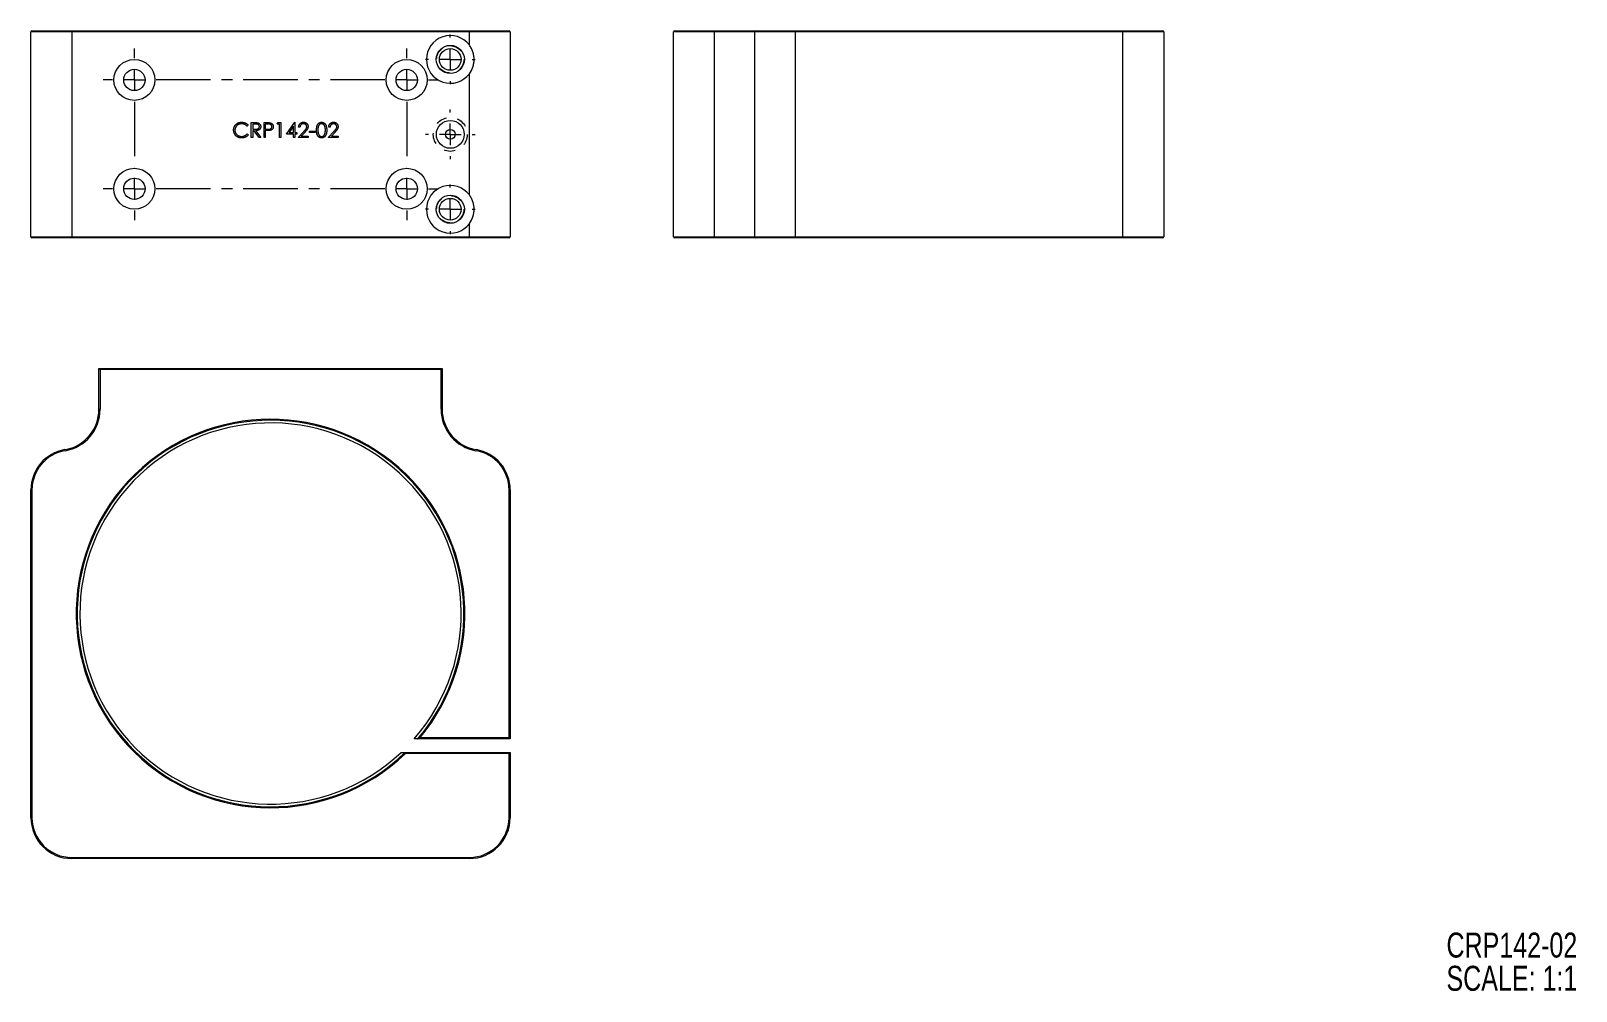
# Model space of a CAD drawing. Header units: inches. Extents: x 1.6 to 15.8, y 0.7 to 9.5.
import ezdxf

# ---------------------------------------------------------------- set-up
doc = ezdxf.new("R2010")
doc.units = ezdxf.units.IN
doc.header["$MEASUREMENT"] = 0
doc.linetypes.add('CENTERX2', pattern=[0.8, 0.5, -0.1, 0.1, -0.1])
doc.linetypes.add('HIDDEN', pattern=[0.075, 0.05, -0.025])
doc.styles.add('SLDTEXTSTYLE0', font='TXT', dxfattribs={"width": 0.75})

# ---------------------------------------------------------------- blocks, each defined once
blk = doc.blocks.new('SW_NOTE_0')
at = {"color": 0, "linetype": 'Continuous', "lineweight": 0, "char_height": 0.2292, "attachment_point": 1, "style": 'SLDTEXTSTYLE0'}
for s, insert in [('CRP142-02', (0, 0.295)), ('SCALE: 1:1', (0, -0.01))]:
    blk.add_mtext(s, dxfattribs=dict(at, insert=insert))
blk = doc.blocks.new('SW_CENTERMARKSYMBOL_0')
at = {"color": 0, "linetype": 'Continuous', "lineweight": 0}
for p, q in [((-2.5, 1.2), (-2.5, 1.2875)), ((0, 1.2), (0, 1.2875)), ((-2.7, 1), (-2.7875, 1)), ((-2.5, 1), (-2.6, 1)), ((-2.5, 1), (-2.5, 1.1)), ((-2.5, 1), (-2.5, 0.9)), ((-2.5, 1), (-2.4, 1)), ((0, 1), (-0.1, 1)), ((0, 1), (0, 1.1)), ((0, 1), (0, 0.9)), ((0, 1), (0.1, 1)), ((0.2, 1), (0.2875, 1)), ((-2.7, 0), (-2.7875, 0)), ((-2.5, 0), (-2.6, 0)), ((-2.5, 0), (-2.5, 0.1)), ((-2.5, 0), (-2.5, -0.1)), ((-2.5, 0), (-2.4, 0)), ((0, 0), (-0.1, 0)), ((0, 0), (0, 0.1)), ((0, 0), (0, -0.1)), ((0, 0), (0.1, 0)), ((0.2, 0), (0.2875, 0)), ((-2.5, -0.2), (-2.5, -0.2875)), ((0, -0.2), (0, -0.2875))]:
    blk.add_line(p, q, dxfattribs=at)
at = {"color": 0, "linetype": 'CENTERX2', "lineweight": 0}
for p, q in [((-0.2, 1), (-2.3, 1)), ((-2.5, 0.8), (-2.5, 0.2)), ((0, 0.8), (0, 0.2)), ((-0.2, 0), (-2.3, 0))]:
    blk.add_line(p, q, dxfattribs=at)
blk = doc.blocks.new('SW_CENTERMARKSYMBOL_1')
at = {"color": 0, "linetype": 'Continuous', "lineweight": 0}
for p, q in [((0, 0.2), (0, 0.2285)), ((-0.2, 0), (-0.2285, 0)), ((0, 0), (-0.1, 0)), ((0, 0), (0, 0.1)), ((0, 0), (0, -0.1)), ((0, 0), (0.1, 0)), ((0.2, 0), (0.2285, 0)), ((0, -0.2), (0, -0.2285))]:
    blk.add_line(p, q, dxfattribs=at)
blk = doc.blocks.new('SW_CENTERMARKSYMBOL_2')
at = {"color": 0, "linetype": 'Continuous', "lineweight": 0}
for p, q in [((0, 0.2), (0, 0.2285)), ((-0.2, 0), (-0.2285, 0)), ((0, 0), (-0.1, 0)), ((0, 0), (0, 0.1)), ((0, 0), (0, -0.1)), ((0, 0), (0.1, 0)), ((0.2, 0), (0.2285, 0)), ((0, -0.2), (0, -0.2285))]:
    blk.add_line(p, q, dxfattribs=at)
blk = doc.blocks.new('SW_CENTERMARKSYMBOL_3')
at = {"color": 0, "linetype": 'Continuous', "lineweight": 0}
for p, q in [((0, 0.2), (0, 0.2285)), ((-0.2, 0), (-0.2285, 0)), ((0, 0), (-0.1, 0)), ((0, 0), (0, 0.1)), ((0, 0), (0, -0.1)), ((0, 0), (0.1, 0)), ((0.2, 0), (0.2285, 0)), ((0, -0.2), (0, -0.2285))]:
    blk.add_line(p, q, dxfattribs=at)

msp = doc.modelspace()

# ---------------------------------------------------------------- linework, layer by layer
at = {"color": 7, "linetype": 'Continuous', "lineweight": 15}
for p, q in [((2, 9.49), (1.625, 9.49)), ((1.625, 7.61), (1.625, 9.49)), ((1.635, 9.5), (2, 9.5)), ((2, 9.5), (2, 9.49)), ((2, 9.5), (5.65, 9.5)), ((5.65, 9.49), (2, 9.49)), ((2, 9.49), (2, 7.61)), ((5.65, 9.5), (6.015, 9.5)), ((5.65, 9.5), (5.65, 9.49)), ((5.65, 9.369), (5.65, 9.49)), ((6.025, 9.49), (5.65, 9.49)), ((6.025, 9.49), (6.025, 7.61)), ((7.9, 9.49), (7.525, 9.49)), ((7.525, 7.61), (7.525, 9.49)), ((7.535, 9.5), (7.9, 9.5)), ((7.9, 9.49), (7.9, 9.5)), ((7.9, 9.5), (8.28, 9.5)), ((8.27, 9.49), (7.9, 9.49)), ((7.9, 7.61), (7.9, 9.49)), ((8.64, 9.49), (8.27, 9.49)), ((8.27, 7.61), (8.27, 9.49)), ((8.28, 9.5), (8.64, 9.5)), ((8.64, 9.5), (8.64, 9.49)), ((8.64, 9.5), (11.65, 9.5)), ((8.64, 9.49), (8.64, 7.61)), ((11.65, 9.49), (8.64, 9.49)), ((11.65, 9.5), (11.65, 9.49)), ((11.65, 9.5), (12.015, 9.5)), ((11.65, 7.61), (11.65, 9.49)), ((12.025, 9.49), (11.65, 9.49)), ((12.025, 9.49), (12.025, 7.61)), ((5.65, 7.994), (5.65, 9.106)), ((3.648, 8.658), (3.676, 8.658)), ((3.648, 8.52), (3.648, 8.658)), ((3.765, 8.658), (3.792, 8.658)), ((3.765, 8.52), (3.765, 8.658)), ((3.887, 8.644), (3.895, 8.658)), ((3.895, 8.658), (3.92, 8.658)), ((3.92, 8.658), (3.92, 8.52)), ((3.972, 8.552), (4.047, 8.661)), ((4.047, 8.661), (4.049, 8.661)), ((4.049, 8.661), (4.049, 8.566)), ((3.62, 8.633), (3.609, 8.624)), ((3.609, 8.554), (3.62, 8.546)), ((3.661, 8.52), (3.648, 8.52)), ((3.661, 8.644), (3.661, 8.598)), ((3.687, 8.644), (3.661, 8.644)), ((3.661, 8.598), (3.686, 8.598)), ((3.661, 8.584), (3.661, 8.52)), ((3.671, 8.584), (3.661, 8.584)), ((3.721, 8.52), (3.671, 8.584)), ((3.686, 8.584), (3.737, 8.52)), ((3.737, 8.52), (3.721, 8.52)), ((3.777, 8.52), (3.765, 8.52)), ((3.777, 8.644), (3.777, 8.598)), ((3.803, 8.644), (3.777, 8.644)), ((3.777, 8.598), (3.801, 8.598)), ((3.777, 8.584), (3.777, 8.52)), ((3.787, 8.584), (3.777, 8.584)), ((3.908, 8.644), (3.887, 8.644)), ((3.908, 8.52), (3.908, 8.644)), ((3.92, 8.52), (3.908, 8.52)), ((4.037, 8.552), (3.972, 8.552)), ((4.037, 8.626), (3.996, 8.566)), ((3.996, 8.566), (4.037, 8.566)), ((4.037, 8.566), (4.037, 8.626)), ((4.037, 8.52), (4.037, 8.552)), ((4.049, 8.52), (4.037, 8.52)), ((4.049, 8.566), (4.065, 8.566)), ((4.049, 8.552), (4.049, 8.52)), ((4.065, 8.552), (4.049, 8.552)), ((4.065, 8.566), (4.065, 8.552)), ((4.078, 8.52), (4.131, 8.577)), ((4.171, 8.52), (4.078, 8.52)), ((4.095, 8.616), (4.083, 8.616)), ((4.142, 8.571), (4.107, 8.534)), ((4.107, 8.534), (4.171, 8.534)), ((4.171, 8.534), (4.171, 8.52)), ((4.184, 8.58), (4.237, 8.58)), ((4.184, 8.566), (4.184, 8.58)), ((4.237, 8.566), (4.184, 8.566)), ((4.237, 8.58), (4.237, 8.566)), ((4.353, 8.52), (4.407, 8.577)), ((4.447, 8.52), (4.353, 8.52)), ((4.371, 8.616), (4.359, 8.616)), ((4.417, 8.571), (4.383, 8.534)), ((4.383, 8.534), (4.447, 8.534)), ((4.447, 8.534), (4.447, 8.52)), ((5.65, 7.61), (5.65, 7.731)), ((1.625, 7.61), (2, 7.61)), ((2, 7.6), (1.635, 7.6)), ((2, 7.61), (5.65, 7.61)), ((2, 7.61), (2, 7.6)), ((5.65, 7.6), (2, 7.6)), ((5.65, 7.61), (6.025, 7.61)), ((5.65, 7.61), (5.65, 7.6)), ((6.015, 7.6), (5.65, 7.6)), ((7.525, 7.61), (7.9, 7.61)), ((7.9, 7.6), (7.535, 7.6)), ((7.9, 7.61), (8.27, 7.61)), ((7.9, 7.6), (7.9, 7.61)), ((8.28, 7.6), (7.9, 7.6)), ((8.27, 7.61), (8.64, 7.61)), ((8.64, 7.6), (8.28, 7.6)), ((8.64, 7.6), (8.64, 7.61)), ((8.64, 7.61), (11.65, 7.61)), ((11.65, 7.6), (8.64, 7.6)), ((11.65, 7.6), (11.65, 7.61)), ((11.65, 7.61), (12.025, 7.61)), ((12.015, 7.6), (11.65, 7.6)), ((2.25, 6.4), (5.4, 6.4)), ((2.25, 6.4), (2.26, 6.39)), ((2.25, 6.025), (2.25, 6.4)), ((5.39, 6.39), (2.26, 6.39)), ((2.26, 6.39), (2.26, 6.025)), ((5.4, 6.4), (5.39, 6.39)), ((5.39, 6.025), (5.39, 6.39)), ((5.4, 6.4), (5.4, 6.025)), ((2.25, 6.025), (2.26, 6.025)), ((5.4, 6.025), (5.39, 6.025)), ((1.939, 5.645), (1.938, 5.655)), ((5.712, 5.655), (5.711, 5.645)), ((1.635, 5.285), (1.625, 5.285)), ((1.625, 2.275), (1.625, 5.285)), ((1.635, 5.285), (1.635, 2.275)), ((6.015, 3.01), (6.015, 5.285)), ((6.025, 5.285), (6.015, 5.285)), ((6.025, 5.285), (6.025, 3)), ((6.025, 3), (5.175, 3)), ((5.198, 3.01), (6.015, 3.01)), ((6.025, 3), (6.015, 3.01)), ((5.058, 2.875), (6.025, 2.875)), ((6.015, 2.865), (5.063, 2.865)), ((6.015, 2.865), (6.025, 2.875)), ((6.015, 2.275), (6.015, 2.865)), ((6.025, 2.875), (6.025, 2.275)), ((1.635, 2.275), (1.625, 2.275)), ((6.015, 2.275), (6.025, 2.275)), ((2, 1.91), (5.65, 1.91)), ((2, 1.91), (2, 1.9)), ((5.65, 1.9), (2, 1.9)), ((5.65, 1.91), (5.65, 1.9))]:
    msp.add_line(p, q, dxfattribs=at)
for centre, radius in [((5.475, 9.238), 0.129), ((2.575, 9.05), 0.188), ((5.075, 9.05), 0.188), ((5.475, 9.238), 0.1), ((2.575, 9.05), 0.098), ((5.075, 9.05), 0.098), ((5.475, 8.55), 0.128), ((5.475, 8.55), 0.0453), ((2.575, 8.05), 0.188), ((5.075, 8.05), 0.188), ((2.575, 8.05), 0.098), ((5.075, 8.05), 0.098), ((5.475, 7.862), 0.129), ((5.475, 7.862), 0.1)]:
    msp.add_circle(centre, radius, dxfattribs=at)
at = {"color": 7, "linetype": 'HIDDEN', "lineweight": 0}
for centre, radius in [((5.475, 9.238), 0.125), ((5.475, 8.55), 0.156), ((5.475, 7.862), 0.125)]:
    msp.add_circle(centre, radius, dxfattribs=at)
at = {"color": 7, "linetype": 'Continuous', "lineweight": 15}
for centre, radius, start, end in [((1.635, 9.49), 0.01, 90, 180), ((5.475, 9.238), 0.219, 36.8699, 323.1301), ((6.015, 9.49), 0.01, 0, 90), ((7.535, 9.49), 0.01, 90, 180), ((8.28, 9.49), 0.00993, 90.405, 180.3994), ((12.015, 9.49), 0.01, 0, 90), ((5.475, 7.862), 0.219, 36.8699, 323.1301), ((1.635, 7.61), 0.01, 180, 270), ((6.015, 7.61), 0.01, 270, 0), ((7.535, 7.61), 0.01, 180, 270), ((8.28, 7.61), 0.00993, 179.6006, 269.595), ((12.015, 7.61), 0.01, 270, 0), ((1.875, 6.025), 0.375, 279.5788, 0), ((1.875, 6.025), 0.385, 279.5788, 0), ((5.775, 6.025), 0.385, 180, 260.4212), ((5.775, 6.025), 0.375, 180, 260.4212), ((3.825, 4.15), 1.784, 320.2897, 313.9314), ((3.825, 4.15), 1.775, 319.6404, 314.0537), ((3.825, 4.15), 1.75, 318.9177, 313.2332), ((2, 5.285), 0.375, 99.5788, 180), ((2, 5.285), 0.365, 99.5788, 180), ((5.65, 5.285), 0.365, 0, 80.4212), ((5.65, 5.285), 0.375, 0, 80.4212), ((2, 2.275), 0.375, 180, 270), ((2, 2.275), 0.365, 180, 270), ((5.65, 2.275), 0.365, 270, 0), ((5.65, 2.275), 0.375, 270, 0)]:
    msp.add_arc(centre, radius, start, end, dxfattribs=at)
for points, knots in [([(5.65, 9.106), (5.664, 9.125), (5.675, 9.146), (5.686, 9.179), (5.689, 9.191), (5.693, 9.214), (5.694, 9.226), (5.694, 9.249), (5.693, 9.261), (5.689, 9.284), (5.686, 9.295), (5.679, 9.318), (5.674, 9.329), (5.663, 9.349), (5.657, 9.359), (5.65, 9.369)], [0, 0, 0, 0, 0.25, 0.25, 0.375, 0.375, 0.5, 0.5, 0.625, 0.625, 0.75, 0.75, 0.875, 0.875, 1, 1, 1, 1]), ([(3.486, 8.59), (3.486, 8.592), (3.486, 8.597), (3.487, 8.604), (3.489, 8.611), (3.491, 8.618), (3.494, 8.624), (3.498, 8.63), (3.502, 8.636), (3.507, 8.641), (3.512, 8.646), (3.518, 8.65), (3.524, 8.653), (3.531, 8.656), (3.538, 8.659), (3.545, 8.66), (3.552, 8.661), (3.557, 8.661), (3.56, 8.661)], [0, 0, 0, 0, 0.064558, 0.127014, 0.187955, 0.248014, 0.307748, 0.368235, 0.42947, 0.492743, 0.556258, 0.618217, 0.679655, 0.741246, 0.803415, 0.866815, 0.932328, 1, 1, 1, 1]), ([(3.56, 8.661), (3.562, 8.661), (3.565, 8.661), (3.569, 8.661), (3.574, 8.66), (3.578, 8.66), (3.583, 8.659), (3.587, 8.657), (3.591, 8.656), (3.595, 8.654), (3.598, 8.652), (3.602, 8.65), (3.606, 8.647), (3.609, 8.645), (3.612, 8.642), (3.615, 8.639), (3.618, 8.636), (3.619, 8.634), (3.62, 8.633)], [0, 0, 0, 0, 0.068548, 0.135683, 0.201215, 0.265682, 0.329267, 0.392395, 0.45507, 0.517127, 0.57879, 0.63974, 0.700192, 0.759806, 0.819628, 0.879355, 0.939512, 1, 1, 1, 1]), ([(3.676, 8.658), (3.678, 8.658), (3.681, 8.658), (3.686, 8.658), (3.691, 8.658), (3.695, 8.658), (3.699, 8.657), (3.702, 8.657), (3.705, 8.657), (3.706, 8.656), (3.707, 8.656)], [0, 0, 0, 0, 0.176258, 0.338434, 0.484822, 0.617158, 0.734698, 0.837385, 0.926372, 1, 1, 1, 1]), ([(3.707, 8.656), (3.708, 8.656), (3.71, 8.655), (3.713, 8.654), (3.716, 8.653), (3.718, 8.652), (3.721, 8.65), (3.723, 8.648), (3.725, 8.646), (3.727, 8.644), (3.729, 8.642), (3.731, 8.639), (3.732, 8.636), (3.733, 8.634), (3.734, 8.631), (3.735, 8.628), (3.735, 8.624), (3.735, 8.622), (3.735, 8.621)], [0, 0, 0, 0, 0.064217, 0.127064, 0.188745, 0.249132, 0.309453, 0.369827, 0.43065, 0.492352, 0.554072, 0.61569, 0.676798, 0.738439, 0.801317, 0.865185, 0.931641, 1, 1, 1, 1]), ([(3.792, 8.658), (3.794, 8.658), (3.797, 8.658), (3.803, 8.658), (3.807, 8.658), (3.811, 8.657), (3.815, 8.657), (3.818, 8.657), (3.821, 8.656), (3.823, 8.656), (3.823, 8.656)], [0, 0, 0, 0, 0.1769558, 0.3390551, 0.4863182, 0.6187809, 0.7356188, 0.8387425, 0.9264571, 1, 1, 1, 1]), ([(3.823, 8.656), (3.824, 8.656), (3.826, 8.655), (3.829, 8.654), (3.831, 8.653), (3.834, 8.651), (3.836, 8.65), (3.838, 8.648), (3.84, 8.646), (3.842, 8.644), (3.844, 8.642), (3.846, 8.639), (3.847, 8.636), (3.848, 8.634), (3.849, 8.631), (3.849, 8.628), (3.85, 8.624), (3.85, 8.622), (3.85, 8.621)], [0, 0, 0, 0, 0.062481, 0.12349, 0.183411, 0.243153, 0.302127, 0.36171, 0.421842, 0.482932, 0.544552, 0.605681, 0.66768, 0.729984, 0.794551, 0.860346, 0.928907, 1, 1, 1, 1]), ([(4.083, 8.616), (4.083, 8.617), (4.083, 8.62), (4.084, 8.625), (4.085, 8.63), (4.086, 8.634), (4.088, 8.638), (4.091, 8.642), (4.093, 8.645), (4.096, 8.649), (4.099, 8.652), (4.103, 8.654), (4.107, 8.656), (4.111, 8.658), (4.115, 8.66), (4.119, 8.661), (4.123, 8.661), (4.126, 8.661), (4.128, 8.661)], [0, 0, 0, 0, 0.068791, 0.135103, 0.198979, 0.261904, 0.323495, 0.385195, 0.446969, 0.509765, 0.572251, 0.633405, 0.693251, 0.752583, 0.812579, 0.873275, 0.93555, 1, 1, 1, 1]), ([(4.128, 8.661), (4.129, 8.661), (4.132, 8.661), (4.137, 8.661), (4.141, 8.66), (4.145, 8.659), (4.148, 8.657), (4.152, 8.655), (4.155, 8.652), (4.158, 8.649), (4.161, 8.646), (4.163, 8.643), (4.165, 8.64), (4.167, 8.636), (4.168, 8.632), (4.169, 8.629), (4.169, 8.625), (4.169, 8.622), (4.17, 8.621)], [0, 0, 0, 0, 0.0694755, 0.1365168, 0.2007888, 0.2638297, 0.325735, 0.3872907, 0.4495092, 0.5129678, 0.5762752, 0.6375801, 0.6979026, 0.7571721, 0.8165985, 0.8766532, 0.9372896, 1, 1, 1, 1]), ([(4.247, 8.589), (4.247, 8.591), (4.247, 8.595), (4.248, 8.602), (4.248, 8.608), (4.249, 8.613), (4.249, 8.618), (4.25, 8.623), (4.252, 8.627), (4.253, 8.631), (4.255, 8.635), (4.256, 8.638), (4.258, 8.641), (4.26, 8.644), (4.262, 8.647), (4.264, 8.65), (4.267, 8.652), (4.269, 8.654), (4.272, 8.656), (4.275, 8.657), (4.278, 8.659), (4.281, 8.66), (4.284, 8.66), (4.287, 8.661), (4.29, 8.661), (4.292, 8.661), (4.293, 8.661)], [0, 0, 0, 0, 0.068595, 0.133246, 0.194313, 0.251279, 0.304513, 0.354235, 0.400481, 0.443411, 0.484015, 0.523252, 0.561042, 0.5979, 0.633518, 0.668314, 0.702496, 0.736685, 0.770293, 0.803437, 0.835913, 0.86846, 0.900847, 0.933467, 0.966258, 1, 1, 1, 1]), ([(4.293, 8.661), (4.294, 8.661), (4.297, 8.661), (4.3, 8.661), (4.303, 8.66), (4.306, 8.66), (4.309, 8.659), (4.312, 8.657), (4.315, 8.656), (4.317, 8.654), (4.32, 8.652), (4.323, 8.649), (4.325, 8.647), (4.327, 8.644), (4.329, 8.641), (4.331, 8.638), (4.333, 8.634), (4.335, 8.63), (4.336, 8.626), (4.337, 8.622), (4.338, 8.617), (4.339, 8.612), (4.34, 8.607), (4.341, 8.601), (4.341, 8.595), (4.341, 8.591), (4.341, 8.589)], [0, 0, 0, 0, 0.033788, 0.067194, 0.099862, 0.132567, 0.165151, 0.197913, 0.231319, 0.265083, 0.299255, 0.334399, 0.369943, 0.406284, 0.444064, 0.482998, 0.523354, 0.565537, 0.609613, 0.656391, 0.705885, 0.758325, 0.813832, 0.872795, 0.934722, 1, 1, 1, 1]), ([(4.359, 8.616), (4.359, 8.617), (4.359, 8.62), (4.36, 8.625), (4.361, 8.63), (4.362, 8.634), (4.364, 8.638), (4.366, 8.642), (4.369, 8.645), (4.372, 8.649), (4.375, 8.652), (4.379, 8.654), (4.382, 8.656), (4.386, 8.658), (4.39, 8.66), (4.394, 8.661), (4.399, 8.661), (4.402, 8.661), (4.403, 8.661)], [0, 0, 0, 0, 0.0687908, 0.1351033, 0.1989787, 0.2619043, 0.323495, 0.3851954, 0.4469692, 0.5097648, 0.5722506, 0.6334052, 0.6932512, 0.7525832, 0.8125793, 0.8732751, 0.9355499, 1, 1, 1, 1]), ([(4.403, 8.661), (4.405, 8.661), (4.408, 8.661), (4.412, 8.661), (4.416, 8.66), (4.42, 8.659), (4.424, 8.657), (4.427, 8.655), (4.431, 8.652), (4.434, 8.649), (4.436, 8.646), (4.439, 8.643), (4.441, 8.64), (4.442, 8.636), (4.444, 8.632), (4.444, 8.629), (4.445, 8.625), (4.445, 8.622), (4.445, 8.621)], [0, 0, 0, 0, 0.069475, 0.136517, 0.200789, 0.26383, 0.325735, 0.387291, 0.449509, 0.512968, 0.576275, 0.63758, 0.697903, 0.757172, 0.816599, 0.876653, 0.93729, 1, 1, 1, 1]), ([(3.503, 8.541), (3.502, 8.542), (3.499, 8.546), (3.496, 8.551), (3.493, 8.557), (3.49, 8.563), (3.488, 8.569), (3.487, 8.576), (3.486, 8.583), (3.486, 8.587), (3.486, 8.59)], [0, 0, 0, 0, 0.124329, 0.247156, 0.36878, 0.490734, 0.613614, 0.738958, 0.867311, 1, 1, 1, 1]), ([(3.559, 8.647), (3.558, 8.647), (3.555, 8.647), (3.551, 8.647), (3.547, 8.646), (3.543, 8.645), (3.539, 8.644), (3.535, 8.643), (3.532, 8.641), (3.528, 8.64), (3.525, 8.638), (3.521, 8.635), (3.518, 8.633), (3.515, 8.63), (3.513, 8.628), (3.51, 8.625), (3.508, 8.622), (3.506, 8.619), (3.504, 8.615), (3.503, 8.612), (3.501, 8.608), (3.5, 8.605), (3.499, 8.601), (3.499, 8.597), (3.498, 8.593), (3.498, 8.59), (3.498, 8.589)], [0, 0, 0, 0, 0.043955, 0.087502, 0.130463, 0.172752, 0.215403, 0.25765, 0.300153, 0.343121, 0.385925, 0.427686, 0.468818, 0.509492, 0.549883, 0.58998, 0.630405, 0.670869, 0.711384, 0.751627, 0.791776, 0.832459, 0.873319, 0.914543, 0.956924, 1, 1, 1, 1]), ([(3.498, 8.589), (3.498, 8.587), (3.498, 8.583), (3.499, 8.577), (3.501, 8.571), (3.503, 8.566), (3.505, 8.561), (3.508, 8.556), (3.512, 8.552), (3.516, 8.547), (3.52, 8.543), (3.525, 8.54), (3.53, 8.537), (3.536, 8.535), (3.541, 8.533), (3.547, 8.532), (3.554, 8.531), (3.558, 8.531), (3.56, 8.531)], [0, 0, 0, 0, 0.064323, 0.12629, 0.186726, 0.246146, 0.305576, 0.365429, 0.426326, 0.48884, 0.551725, 0.613919, 0.675484, 0.737334, 0.800229, 0.864502, 0.931041, 1, 1, 1, 1]), ([(3.56, 8.517), (3.559, 8.517), (3.556, 8.517), (3.551, 8.517), (3.547, 8.517), (3.543, 8.518), (3.539, 8.519), (3.535, 8.52), (3.532, 8.521), (3.528, 8.523), (3.524, 8.524), (3.521, 8.526), (3.518, 8.528), (3.515, 8.53), (3.512, 8.532), (3.509, 8.535), (3.506, 8.538), (3.504, 8.54), (3.503, 8.541)], [0, 0, 0, 0, 0.069663, 0.13775, 0.203917, 0.26878, 0.332414, 0.394754, 0.45618, 0.516996, 0.577396, 0.637198, 0.696999, 0.756756, 0.816554, 0.876948, 0.938132, 1, 1, 1, 1]), ([(3.609, 8.624), (3.608, 8.625), (3.607, 8.627), (3.604, 8.63), (3.602, 8.632), (3.599, 8.634), (3.596, 8.636), (3.594, 8.638), (3.59, 8.64), (3.586, 8.642), (3.581, 8.644), (3.574, 8.646), (3.567, 8.647), (3.562, 8.647), (3.559, 8.647)], [0, 0, 0, 0, 0.063163, 0.125475, 0.187121, 0.248294, 0.309295, 0.36985, 0.430973, 0.492456, 0.616148, 0.740844, 0.868183, 1, 1, 1, 1]), ([(3.56, 8.531), (3.562, 8.531), (3.567, 8.531), (3.574, 8.532), (3.581, 8.534), (3.587, 8.536), (3.593, 8.54), (3.599, 8.544), (3.604, 8.548), (3.608, 8.552), (3.609, 8.554)], [0, 0, 0, 0, 0.128515, 0.252949, 0.374755, 0.49594, 0.617181, 0.740909, 0.867811, 1, 1, 1, 1]), ([(3.62, 8.546), (3.619, 8.544), (3.617, 8.542), (3.615, 8.539), (3.612, 8.536), (3.609, 8.533), (3.605, 8.531), (3.602, 8.528), (3.598, 8.526), (3.594, 8.524), (3.591, 8.522), (3.587, 8.521), (3.582, 8.52), (3.578, 8.518), (3.574, 8.518), (3.569, 8.517), (3.565, 8.517), (3.562, 8.517), (3.56, 8.517)], [0, 0, 0, 0, 0.061674, 0.123053, 0.183475, 0.243727, 0.304279, 0.364863, 0.425946, 0.487391, 0.54922, 0.611144, 0.673529, 0.736961, 0.800785, 0.866013, 0.932101, 1, 1, 1, 1]), ([(3.735, 8.621), (3.735, 8.619), (3.735, 8.616), (3.734, 8.61), (3.732, 8.606), (3.73, 8.601), (3.727, 8.597), (3.723, 8.594), (3.719, 8.591), (3.715, 8.588), (3.711, 8.587), (3.708, 8.586), (3.705, 8.585), (3.702, 8.585), (3.698, 8.584), (3.694, 8.584), (3.69, 8.584), (3.688, 8.584), (3.686, 8.584)], [0, 0, 0, 0, 0.07878, 0.153721, 0.226714, 0.299191, 0.37119, 0.443006, 0.516689, 0.593217, 0.633873, 0.676989, 0.7229, 0.771959, 0.824211, 0.879379, 0.937948, 1, 1, 1, 1]), ([(3.686, 8.598), (3.687, 8.598), (3.689, 8.598), (3.693, 8.598), (3.696, 8.598), (3.699, 8.598), (3.701, 8.599), (3.704, 8.599), (3.706, 8.6), (3.708, 8.6), (3.711, 8.602), (3.714, 8.603), (3.717, 8.606), (3.719, 8.608), (3.72, 8.611), (3.722, 8.614), (3.722, 8.618), (3.723, 8.62), (3.723, 8.621)], [0, 0, 0, 0, 0.071668, 0.138913, 0.201185, 0.259124, 0.312255, 0.360682, 0.405086, 0.445102, 0.518778, 0.589462, 0.658462, 0.727283, 0.796322, 0.863175, 0.930949, 1, 1, 1, 1]), ([(3.723, 8.621), (3.723, 8.622), (3.722, 8.624), (3.722, 8.628), (3.72, 8.631), (3.719, 8.634), (3.716, 8.636), (3.714, 8.638), (3.711, 8.64), (3.709, 8.641), (3.706, 8.642), (3.704, 8.642), (3.702, 8.643), (3.699, 8.643), (3.697, 8.643), (3.693, 8.644), (3.69, 8.644), (3.688, 8.644), (3.687, 8.644)], [0, 0, 0, 0, 0.068814, 0.136365, 0.204019, 0.273064, 0.342913, 0.410965, 0.479169, 0.549308, 0.587652, 0.630647, 0.678879, 0.731934, 0.791111, 0.855283, 0.925086, 1, 1, 1, 1]), ([(3.822, 8.586), (3.821, 8.586), (3.82, 8.585), (3.816, 8.585), (3.813, 8.585), (3.809, 8.584), (3.804, 8.584), (3.799, 8.584), (3.793, 8.584), (3.789, 8.584), (3.787, 8.584)], [0, 0, 0, 0, 0.075173, 0.164746, 0.268017, 0.385912, 0.517789, 0.663691, 0.824413, 1, 1, 1, 1]), ([(3.801, 8.598), (3.803, 8.598), (3.805, 8.598), (3.808, 8.598), (3.811, 8.598), (3.814, 8.598), (3.817, 8.599), (3.819, 8.599), (3.821, 8.599), (3.823, 8.6), (3.826, 8.601), (3.829, 8.603), (3.831, 8.606), (3.834, 8.608), (3.835, 8.611), (3.837, 8.614), (3.837, 8.618), (3.837, 8.62), (3.837, 8.621)], [0, 0, 0, 0, 0.0725384, 0.1400338, 0.2024957, 0.2605751, 0.3132283, 0.3615832, 0.4048784, 0.4441274, 0.5163997, 0.5865067, 0.6550854, 0.7243838, 0.7939735, 0.8616377, 0.9301109, 1, 1, 1, 1]), ([(3.837, 8.621), (3.837, 8.622), (3.837, 8.624), (3.837, 8.627), (3.835, 8.631), (3.834, 8.633), (3.831, 8.636), (3.829, 8.638), (3.826, 8.64), (3.824, 8.641), (3.822, 8.642), (3.82, 8.642), (3.817, 8.643), (3.815, 8.643), (3.812, 8.643), (3.809, 8.644), (3.806, 8.644), (3.804, 8.644), (3.803, 8.644)], [0, 0, 0, 0, 0.070044, 0.139238, 0.208197, 0.279173, 0.349987, 0.418354, 0.48761, 0.557411, 0.59533, 0.637964, 0.685913, 0.738185, 0.796103, 0.858517, 0.926658, 1, 1, 1, 1]), ([(3.85, 8.621), (3.85, 8.62), (3.85, 8.618), (3.849, 8.614), (3.849, 8.611), (3.848, 8.608), (3.847, 8.606), (3.846, 8.603), (3.844, 8.6), (3.842, 8.598), (3.841, 8.596), (3.838, 8.594), (3.836, 8.592), (3.834, 8.591), (3.831, 8.589), (3.828, 8.588), (3.825, 8.587), (3.823, 8.586), (3.822, 8.586)], [0, 0, 0, 0, 0.070119, 0.137192, 0.202016, 0.264631, 0.326117, 0.38601, 0.445812, 0.505298, 0.564633, 0.624283, 0.683902, 0.743953, 0.805388, 0.868388, 0.933084, 1, 1, 1, 1]), ([(4.127, 8.647), (4.126, 8.647), (4.124, 8.647), (4.121, 8.647), (4.118, 8.646), (4.115, 8.645), (4.112, 8.644), (4.11, 8.643), (4.107, 8.641), (4.105, 8.639), (4.103, 8.637), (4.101, 8.634), (4.1, 8.632), (4.098, 8.629), (4.097, 8.626), (4.096, 8.623), (4.096, 8.619), (4.095, 8.617), (4.095, 8.616)], [0, 0, 0, 0, 0.064439, 0.126547, 0.186887, 0.245878, 0.304041, 0.362191, 0.420976, 0.48066, 0.5406, 0.600689, 0.661936, 0.724443, 0.789038, 0.856314, 0.926352, 1, 1, 1, 1]), ([(4.157, 8.619), (4.157, 8.62), (4.157, 8.622), (4.157, 8.625), (4.156, 8.628), (4.155, 8.63), (4.154, 8.632), (4.152, 8.635), (4.151, 8.637), (4.149, 8.639), (4.146, 8.641), (4.144, 8.643), (4.141, 8.644), (4.139, 8.645), (4.136, 8.646), (4.133, 8.647), (4.13, 8.647), (4.128, 8.647), (4.127, 8.647)], [0, 0, 0, 0, 0.061965, 0.122122, 0.180988, 0.239933, 0.299906, 0.359989, 0.421776, 0.486576, 0.551535, 0.615018, 0.677259, 0.73973, 0.80305, 0.866495, 0.931973, 1, 1, 1, 1]), ([(4.131, 8.577), (4.132, 8.579), (4.135, 8.581), (4.138, 8.585), (4.142, 8.588), (4.144, 8.592), (4.147, 8.595), (4.149, 8.597), (4.151, 8.6), (4.153, 8.603), (4.154, 8.606), (4.156, 8.611), (4.157, 8.615), (4.157, 8.618), (4.157, 8.619)], [0, 0, 0, 0, 0.110803, 0.212829, 0.306101, 0.390647, 0.466924, 0.534481, 0.593587, 0.644557, 0.7362, 0.825024, 0.911986, 1, 1, 1, 1]), ([(4.17, 8.621), (4.169, 8.619), (4.169, 8.615), (4.168, 8.609), (4.166, 8.604), (4.164, 8.599), (4.162, 8.596), (4.16, 8.593), (4.158, 8.59), (4.155, 8.587), (4.152, 8.583), (4.149, 8.579), (4.145, 8.575), (4.143, 8.572), (4.142, 8.571)], [0, 0, 0, 0, 0.098702, 0.195672, 0.292422, 0.391343, 0.444462, 0.504229, 0.570352, 0.642546, 0.722288, 0.807921, 0.90047, 1, 1, 1, 1]), ([(4.293, 8.517), (4.292, 8.517), (4.29, 8.517), (4.287, 8.517), (4.284, 8.518), (4.281, 8.518), (4.278, 8.52), (4.275, 8.521), (4.272, 8.522), (4.27, 8.524), (4.267, 8.526), (4.265, 8.528), (4.262, 8.531), (4.26, 8.534), (4.258, 8.537), (4.256, 8.54), (4.255, 8.543), (4.253, 8.547), (4.252, 8.551), (4.25, 8.555), (4.25, 8.56), (4.249, 8.565), (4.248, 8.57), (4.248, 8.576), (4.247, 8.583), (4.247, 8.587), (4.247, 8.589)], [0, 0, 0, 0, 0.033787, 0.066622, 0.099285, 0.131361, 0.163585, 0.196104, 0.228902, 0.262158, 0.295991, 0.330218, 0.36506, 0.400951, 0.43762, 0.475708, 0.515381, 0.556414, 0.599765, 0.646424, 0.696431, 0.749782, 0.806573, 0.867436, 0.931887, 1, 1, 1, 1]), ([(4.294, 8.647), (4.292, 8.647), (4.289, 8.647), (4.285, 8.646), (4.28, 8.644), (4.277, 8.642), (4.274, 8.64), (4.272, 8.638), (4.271, 8.636), (4.269, 8.634), (4.268, 8.632), (4.266, 8.629), (4.265, 8.626), (4.264, 8.624), (4.263, 8.62), (4.262, 8.617), (4.261, 8.613), (4.261, 8.609), (4.26, 8.605), (4.26, 8.6), (4.26, 8.594), (4.26, 8.591), (4.26, 8.589)], [0, 0, 0, 0, 0.060387, 0.120883, 0.182755, 0.247811, 0.281299, 0.315088, 0.349702, 0.384857, 0.420966, 0.458511, 0.497175, 0.537602, 0.580503, 0.627468, 0.678388, 0.733983, 0.793747, 0.857714, 0.926698, 1, 1, 1, 1]), ([(4.26, 8.589), (4.26, 8.587), (4.26, 8.584), (4.26, 8.578), (4.26, 8.574), (4.261, 8.569), (4.261, 8.565), (4.262, 8.561), (4.263, 8.558), (4.264, 8.555), (4.265, 8.552), (4.266, 8.549), (4.268, 8.547), (4.269, 8.544), (4.271, 8.542), (4.272, 8.54), (4.274, 8.538), (4.277, 8.536), (4.28, 8.534), (4.285, 8.532), (4.289, 8.531), (4.292, 8.531), (4.294, 8.531)], [0, 0, 0, 0, 0.072951, 0.141584, 0.205926, 0.265301, 0.320597, 0.371817, 0.41879, 0.461699, 0.502134, 0.540804, 0.578181, 0.614297, 0.649678, 0.684299, 0.718359, 0.752081, 0.817652, 0.879722, 0.939966, 1, 1, 1, 1]), ([(4.341, 8.589), (4.341, 8.587), (4.341, 8.583), (4.341, 8.577), (4.34, 8.571), (4.339, 8.566), (4.339, 8.561), (4.337, 8.556), (4.336, 8.552), (4.335, 8.548), (4.333, 8.544), (4.331, 8.54), (4.329, 8.537), (4.327, 8.534), (4.325, 8.531), (4.323, 8.529), (4.32, 8.526), (4.318, 8.524), (4.315, 8.523), (4.312, 8.521), (4.309, 8.52), (4.306, 8.519), (4.303, 8.518), (4.3, 8.517), (4.297, 8.517), (4.294, 8.517), (4.293, 8.517)], [0, 0, 0, 0, 0.065063, 0.126773, 0.185516, 0.240765, 0.29298, 0.34225, 0.388919, 0.432776, 0.474628, 0.514775, 0.553606, 0.591426, 0.628028, 0.663804, 0.698984, 0.733591, 0.767628, 0.801208, 0.834264, 0.866981, 0.89972, 0.932702, 0.966176, 1, 1, 1, 1]), ([(4.329, 8.589), (4.328, 8.591), (4.328, 8.594), (4.328, 8.599), (4.328, 8.603), (4.327, 8.607), (4.327, 8.612), (4.326, 8.615), (4.325, 8.619), (4.324, 8.622), (4.323, 8.625), (4.321, 8.628), (4.32, 8.631), (4.318, 8.634), (4.317, 8.636), (4.315, 8.638), (4.313, 8.64), (4.31, 8.642), (4.307, 8.644), (4.303, 8.646), (4.298, 8.647), (4.295, 8.647), (4.294, 8.647)], [0, 0, 0, 0, 0.065681, 0.128486, 0.188175, 0.245106, 0.299448, 0.350823, 0.399942, 0.446672, 0.491255, 0.533376, 0.573853, 0.612526, 0.649597, 0.685532, 0.720106, 0.753838, 0.818925, 0.880493, 0.940311, 1, 1, 1, 1]), ([(4.294, 8.531), (4.295, 8.531), (4.298, 8.531), (4.303, 8.532), (4.307, 8.534), (4.31, 8.536), (4.313, 8.538), (4.315, 8.54), (4.317, 8.542), (4.318, 8.544), (4.32, 8.546), (4.321, 8.549), (4.322, 8.552), (4.323, 8.553), (4.323, 8.554)], [0, 0, 0, 0, 0.112813, 0.225394, 0.339595, 0.459675, 0.521735, 0.583926, 0.648174, 0.713881, 0.781004, 0.851451, 0.924051, 1, 1, 1, 1]), ([(4.323, 8.554), (4.324, 8.556), (4.325, 8.558), (4.326, 8.562), (4.326, 8.566), (4.327, 8.57), (4.328, 8.575), (4.328, 8.579), (4.328, 8.584), (4.328, 8.587), (4.329, 8.589)], [0, 0, 0, 0, 0.110588, 0.224542, 0.342503, 0.464324, 0.590756, 0.722227, 0.858843, 1, 1, 1, 1]), ([(4.403, 8.647), (4.402, 8.647), (4.4, 8.647), (4.397, 8.647), (4.394, 8.646), (4.391, 8.645), (4.388, 8.644), (4.385, 8.643), (4.383, 8.641), (4.381, 8.639), (4.379, 8.637), (4.377, 8.634), (4.375, 8.632), (4.374, 8.629), (4.373, 8.626), (4.372, 8.623), (4.371, 8.619), (4.371, 8.617), (4.371, 8.616)], [0, 0, 0, 0, 0.064439, 0.126547, 0.186887, 0.245878, 0.304041, 0.362191, 0.420976, 0.48066, 0.5406, 0.600689, 0.661936, 0.724443, 0.789038, 0.856314, 0.926352, 1, 1, 1, 1]), ([(4.433, 8.619), (4.433, 8.62), (4.433, 8.622), (4.432, 8.625), (4.432, 8.628), (4.431, 8.63), (4.429, 8.632), (4.428, 8.635), (4.426, 8.637), (4.424, 8.639), (4.422, 8.641), (4.42, 8.643), (4.417, 8.644), (4.414, 8.645), (4.412, 8.646), (4.409, 8.647), (4.406, 8.647), (4.404, 8.647), (4.403, 8.647)], [0, 0, 0, 0, 0.061965, 0.122122, 0.180988, 0.239933, 0.299906, 0.359989, 0.421776, 0.486576, 0.551535, 0.615018, 0.677259, 0.73973, 0.80305, 0.866495, 0.931973, 1, 1, 1, 1]), ([(4.407, 8.577), (4.408, 8.579), (4.41, 8.581), (4.414, 8.585), (4.417, 8.588), (4.42, 8.592), (4.422, 8.595), (4.425, 8.597), (4.426, 8.6), (4.428, 8.603), (4.43, 8.606), (4.432, 8.611), (4.433, 8.615), (4.433, 8.618), (4.433, 8.619)], [0, 0, 0, 0, 0.1108026, 0.2128292, 0.3061013, 0.3906473, 0.4669245, 0.534481, 0.5935869, 0.644557, 0.7362005, 0.825024, 0.9119856, 1, 1, 1, 1]), ([(4.445, 8.621), (4.445, 8.619), (4.445, 8.615), (4.444, 8.609), (4.442, 8.604), (4.44, 8.599), (4.438, 8.596), (4.436, 8.593), (4.434, 8.59), (4.431, 8.587), (4.428, 8.583), (4.425, 8.579), (4.421, 8.575), (4.419, 8.572), (4.417, 8.571)], [0, 0, 0, 0, 0.0987022, 0.1956723, 0.2924224, 0.3913425, 0.4444624, 0.5042288, 0.5703523, 0.6425458, 0.7222875, 0.8079211, 0.9004695, 1, 1, 1, 1]), ([(5.65, 7.731), (5.664, 7.75), (5.675, 7.771), (5.686, 7.804), (5.689, 7.816), (5.693, 7.839), (5.694, 7.851), (5.694, 7.874), (5.693, 7.886), (5.689, 7.909), (5.686, 7.92), (5.679, 7.943), (5.674, 7.954), (5.663, 7.974), (5.657, 7.984), (5.65, 7.994)], [0, 0, 0, 0, 0.25, 0.25, 0.375, 0.375, 0.5, 0.5, 0.625, 0.625, 0.75, 0.75, 0.875, 0.875, 1, 1, 1, 1]), ([(5.177, 3.001), (5.179, 3.001), (5.18, 3.002), (5.184, 3.003), (5.185, 3.004), (5.19, 3.007), (5.194, 3.008), (5.198, 3.01)], [0, 0, 0, 0, 0.25, 0.25, 0.5, 0.5, 1, 1, 1, 1]), ([(5.059, 2.874), (5.059, 2.874), (5.06, 2.872), (5.061, 2.869), (5.062, 2.867), (5.063, 2.865)], [0, 0, 0, 0, 0.5, 0.5, 1, 1, 1, 1])]:
    msp.add_open_spline(points, degree=3, knots=knots, dxfattribs=at)
for points in [[(5.175, 3), (5.165, 3), (5.155, 3), (5.144, 3)], [(5.175, 3), (5.176, 3), (5.177, 3), (5.177, 3.001)], [(5.024, 2.875), (5.035, 2.875), (5.047, 2.875), (5.058, 2.875)], [(5.059, 2.874), (5.059, 2.875), (5.059, 2.875), (5.058, 2.875)]]:
    msp.add_open_spline(points, degree=3, dxfattribs=at)

# ---------------------------------------------------------------- block references
at = {"color": 7, "linetype": 'Continuous', "lineweight": 0}
for name, p in [('SW_CENTERMARKSYMBOL_2', (5.475, 9.238)), ('SW_CENTERMARKSYMBOL_0', (5.075, 8.05)), ('SW_CENTERMARKSYMBOL_3', (5.475, 8.55)), ('SW_CENTERMARKSYMBOL_1', (5.475, 7.862)), ('SW_NOTE_0', (14.62, 0.925))]:
    msp.add_blockref(name, p, dxfattribs=at)

doc.saveas('drawing.dxf')
